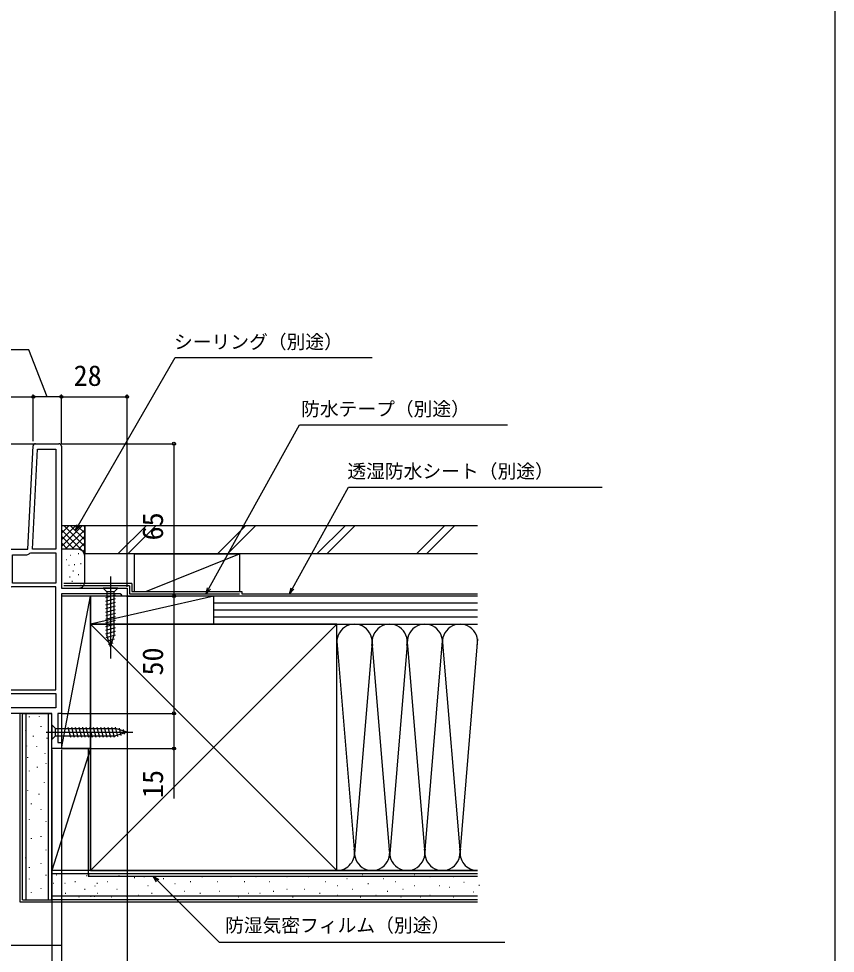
# Model space of a CAD drawing. Units: millimetres, scale not verified. Extents: x -525 to 525, y -783 to 778.
# Drawn here: x 176.8 to 525, y -569.9 to -171.4 of the extents above; entities that cross this region are included whole.
import ezdxf
from ezdxf.enums import TextEntityAlignment as Align

# ---------------------------------------------------------------- set-up
doc = ezdxf.new("R2010")
doc.units = ezdxf.units.MM
doc.header["$LTSCALE"] = 4
for name, color, linetype in [('0-2_YKK_11', 7, 'Continuous'), ('0-3_YKK_12', 2, 'Continuous'), ('0-4_YKK_13', 4, 'Continuous'), ('0-6_YKK_D', 6, 'Continuous'), ('0-7_YKK_ZWAK', 7, 'Continuous'), ('0-8_YSS_K', 3, 'Continuous'), ('0-9_YSS_KE', 3, 'Continuous')]:
    doc.layers.add(name, color=color, linetype=linetype)
doc.styles.add('ＭＳ ゴシック', font='')
doc.styles.get('ＭＳ ゴシック').set_extended_font_data('MS Gothic')

msp = doc.modelspace()

# ---------------------------------------------------------------- linework, layer by layer
at = {"layer": '0-2_YKK_11'}
msp.add_line((183.95, -352.6), (194.001, -352.6), dxfattribs=at)
for points in [[(195.001, -353.6), (195.001, -414.2), (223.001, -414.2), (223.001, -417.6), (221.101, -417.6), (220.601, -417.1), (220.101, -416.6), (195.001, -416.6), (195.001, -467.6), (193.501, -467.6), (193.501, -480.1), (195.001, -480.1), (195.001, -482.6), (191.001, -482.6), (191.001, -467.6), (139.001, -467.6), (139.001, -465.8), (141.001, -465.8), (141.001, -457.6), (144.301, -457.6)], [(166.175, -403.815), (171.801, -404.807), (171.801, -400), (166.445, -400), (165.577, -400.542), (165.001, -400.223), (165.001, -397.6), (180.643, -397.6), (182.951, -353.548)], [(192.601, -412.1), (174.201, -412.1), (174.201, -400), (179.768, -400)], [(181.636, -399.318), (181.959, -399.2), (192.601, -399.2), (192.601, -412.1)], [(192.601, -457.6), (192.601, -413.7), (173.801, -413.7), (173.456, -413.838)], [(171.601, -456.2), (171.601, -457.6), (192.601, -457.6)]]:
    msp.add_lwpolyline(points, dxfattribs=at)
for points in [[(182.645, -397.6), (184.878, -355), (192.601, -355), (192.601, -397.6)], [(192.601, -465.2), (166.601, -465.2), (166.601, -459.2), (192.601, -459.2)]]:
    msp.add_lwpolyline(points, close=True, dxfattribs=at)
for centre, radius, start, end in [((183.95, -353.6), 1, 90, 176.99997), ((194.001, -353.6), 1, 0.00001, 89.99999), ((179.768, -397.1), 2.9, 269.99999, 310.11919)]:
    msp.add_arc(centre, radius, start, end, dxfattribs=at)
at = {"layer": '0-3_YKK_12'}
msp.add_line((1.499, -352.6), (183.951, -352.6), dxfattribs=at)
at = {"layer": '0-4_YKK_13'}
for p, q in [((216.002, -409.2), (216.002, -444.2)), ((219.102, -414.2), (212.902, -414.2)), ((212.902, -414.2), (214.452, -415.75)), ((219.102, -414.2), (217.552, -415.75)), ((213.902, -418.176), (218.102, -417.051)), ((214.452, -415.75), (214.452, -434.284)), ((217.552, -415.75), (214.452, -415.75)), ((217.552, -434.284), (217.552, -415.75)), ((213.902, -419.729), (218.102, -418.604)), ((213.902, -421.282), (218.102, -420.157)), ((213.902, -422.835), (218.102, -421.71)), ((213.902, -424.388), (218.102, -423.263)), ((213.902, -425.941), (218.102, -424.816)), ((213.902, -427.494), (218.102, -426.369)), ((213.902, -429.047), (218.102, -427.921)), ((213.902, -430.6), (218.102, -429.474)), ((213.902, -432.153), (218.102, -431.027)), ((213.902, -433.706), (218.102, -432.58)), ((214.16, -435.189), (218.102, -434.133)), ((216.002, -439.2), (214.452, -434.284)), ((216.002, -439.2), (217.552, -434.284)), ((214.612, -436.621), (217.648, -435.808)), ((215.063, -438.053), (217.113, -437.504)), ((191.002, -472.5), (192.552, -474.05)), ((192.552, -474.05), (218.086, -474.05)), ((197.747, -473.5), (198.872, -477.7)), ((199.3, -473.5), (200.425, -477.7)), ((200.853, -473.5), (201.978, -477.7)), ((202.405, -473.5), (203.531, -477.7)), ((203.958, -473.5), (205.084, -477.7)), ((205.511, -473.5), (206.637, -477.7)), ((207.064, -473.5), (208.19, -477.7)), ((208.617, -473.5), (209.743, -477.7)), ((210.17, -473.5), (211.296, -477.7)), ((211.723, -473.5), (212.848, -477.7)), ((213.276, -473.5), (214.401, -477.7)), ((214.829, -473.5), (215.954, -477.7)), ((216.382, -473.5), (217.507, -477.7)), ((217.935, -473.5), (218.991, -477.441)), ((223.002, -475.6), (218.086, -474.05)), ((219.609, -473.953), (220.423, -476.989)), ((188.502, -475.6), (225.502, -475.6)), ((192.552, -477.15), (218.086, -477.15)), ((223.002, -475.6), (218.086, -477.15)), ((223.002, -475.6), (218.086, -477.15)), ((221.305, -474.488), (221.855, -476.538))]:
    msp.add_line(p, q, dxfattribs=at)
msp.add_lwpolyline([(191.002, -472.5), (191.002, -478.7), (192.552, -477.15), (192.552, -474.05)], dxfattribs=at)
at = {"layer": '0-6_YKK_D'}
for p, q in [((165.001, -332.6), (183.002, -332.6)), ((183.002, -351.6), (183.002, -331.6)), ((183.002, -350.6), (183.002, -331.6)), ((195.002, -332.6), (183.002, -332.6)), ((195.002, -352.6), (195.002, -331.6)), ((195.002, -352.6), (195.002, -331.6)), ((195.002, -332.6), (223.002, -332.6)), ((223.002, -413.7), (223.002, -331.6)), ((195.002, -352.6), (244.002, -352.6)), ((243.002, -352.6), (243.002, -417.6)), ((222.802, -417.6), (244.002, -417.6)), ((223.002, -417.9), (223.002, -627.6)), ((223.501, -417.6), (244.002, -417.6)), ((243.002, -417.6), (243.002, -467.6)), ((195.501, -467.6), (244.002, -467.6)), ((195.501, -467.6), (244.002, -467.6)), ((191.001, -483.1), (191.001, -587.6)), ((195.001, -483.1), (195, -627.601)), ((195.001, -483.1), (195.001, -607.6)), ((195.001, -483.1), (195.001, -587.6)), ((195.001, -483.1), (195.001, -627.6)), ((195.502, -482.6), (244.002, -482.6))]:
    msp.add_line(p, q, dxfattribs=at)
for points in [[(189.002, -332.6), (181.077, -312.6), (162.35, -312.6)], [(200.999, -389.629), (202.273, -387.42), (243.577, -315.819), (327.538, -315.819)], [(256.713, -416.6), (257.947, -414.368), (296.532, -344.572), (385.248, -344.572)], [(292.324, -416.6), (293.558, -414.368), (317.458, -371.134), (425.657, -371.134)], [(202.865, -387.762), (200.999, -389.629), (201.681, -387.079)], [(258.545, -414.699), (256.713, -416.6), (257.349, -414.038)], [(294.156, -414.699), (292.324, -416.6), (292.96, -414.038)], [(243.002, -467.6), (243.002, -482.6), (243.002, -503.877)], [(235.534, -539.386), (234.214, -537.1), (236.5, -538.42)], [(234.214, -537.1), (236.017, -538.903), (262.333, -565.22), (384.158, -565.22)]]:
    msp.add_lwpolyline(points, dxfattribs=at)
for centre in [(183.002, -332.6), (183.002, -332.6), (195.002, -332.6), (195.002, -332.6), (223.002, -332.6), (243.002, -352.6), (243.002, -417.6), (243.002, -417.6), (243.002, -467.6), (243.002, -467.6), (243.002, -482.6)]:
    msp.add_circle(centre, 0.637, dxfattribs=at)
at = {"layer": '0-7_YKK_ZWAK'}
msp.add_lwpolyline([(-525, -782.6), (525, -782.6), (525, 747.4)], dxfattribs=at)
at = {"layer": '0-8_YSS_K'}
for p, q in [((204.999, -387.6), (194.999, -387.6)), ((194.999, -396.458), (203.857, -387.6)), ((194.999, -393.629), (201.029, -387.6)), ((194.999, -390.801), (198.2, -387.6)), ((194.999, -387.973), (195.372, -387.6)), ((194.999, -389.286), (204.999, -399.286)), ((196.141, -387.6), (204.999, -396.458)), ((196.686, -397.6), (204.999, -389.286)), ((198.97, -387.6), (204.999, -393.629)), ((201.798, -387.6), (204.999, -390.801)), ((204.627, -387.6), (204.999, -387.973)), ((204.999, -400.6), (204.999, -387.6)), ((231.109, -387.6), (219.109, -399.6)), ((235.352, -387.6), (223.352, -399.6)), ((273.536, -387.6), (261.536, -399.6)), ((277.779, -387.6), (265.779, -399.6)), ((315.962, -387.6), (303.962, -399.6)), ((320.205, -387.6), (308.205, -399.6)), ((358.389, -387.6), (346.389, -399.6)), ((362.631, -387.6), (350.631, -399.6)), ((194.999, -392.115), (200.485, -397.6)), ((199.514, -397.6), (204.999, -392.115)), ((194.999, -394.943), (197.674, -397.618)), ((201.999, -397.6), (194.999, -397.6)), ((202.325, -397.618), (204.999, -394.943)), ((204.205, -398.566), (204.999, -397.772)), ((197, -401.926), (197.2, -401.926)), ((198.856, -400.095), (199.056, -400.095)), ((202.194, -399.428), (202.394, -399.428)), ((204.999, -411.7), (204.999, -400.6)), ((225.999, -399.6), (225.999, -415.6)), ((225.999, -399.6), (270.999, -399.6)), ((230.999, -415.6), (270.999, -399.6)), ((270.999, -399.6), (270.999, -415.6)), ((198.189, -404.435), (198.389, -404.435)), ((200.525, -404.101), (200.725, -404.101)), ((203.196, -403.767), (203.396, -403.767)), ((198.522, -409.442), (198.722, -409.442)), ((199.922, -406.894), (200.122, -406.894)), ((202.194, -408.441), (202.394, -408.441)), ((195.299, -414.2), (201.999, -414.2)), ((196.539, -412.051), (196.739, -412.051)), ((199.544, -411.22), (199.744, -411.22)), ((200.191, -413.114), (200.391, -413.114)), ((203.196, -412.282), (203.396, -412.282)), ((194.999, -482.6), (207.499, -417.6)), ((259.999, -417.6), (207.499, -429.6)), ((270.999, -417.6), (225.999, -417.6)), ((259.999, -429.6), (259.999, -417.6)), ((372.493, -417.6), (259.999, -417.6)), ((372.493, -420.6), (259.999, -420.6)), ((372.493, -423.6), (259.999, -423.6)), ((207.502, -534.6), (312.502, -429.6)), ((207.502, -429.6), (312.502, -534.6)), ((372.493, -426.6), (259.999, -426.6)), ((259.999, -429.6), (372.493, -429.6)), ((312.502, -429.6), (372.496, -429.6)), ((312.508, -436.794), (319.844, -525.568)), ((342.392, -438.045), (335.002, -527.481)), ((350.002, -527.481), (357.503, -436.707)), ((357.577, -437.632), (365.002, -527.481)), ((365.002, -527.481), (372.579, -435.782)), ((327.344, -438.632), (320.002, -527.481)), ((335.002, -527.481), (327.66, -438.632)), ((342.663, -438.665), (350.002, -527.481)), ((177.501, -548.1), (177.501, -467.6)), ((180.001, -547.1), (180.001, -467.6)), ((181.342, -469.019), (181.342, -469.219)), ((185.553, -468.792), (185.553, -468.992)), ((189.501, -547.1), (189.501, -467.6)), ((186.287, -473.14), (186.287, -473.34)), ((179.694, -474.788), (179.694, -474.988)), ((182.991, -477.261), (182.991, -477.461)), ((188.782, -478.082), (188.782, -478.282)), ((180.097, -481.4), (180.097, -481.6)), ((184.384, -481.59), (184.384, -481.79)), ((191.001, -534.6), (191.001, -482.151)), ((188.002, -484.708), (188.002, -484.908)), ((207.502, -482.6), (191.001, -482.6)), ((207.502, -482.6), (191.001, -534.6)), ((207.502, -534.6), (207.502, -482.6)), ((180.518, -486.326), (180.518, -486.526)), ((188.436, -488.799), (188.436, -488.999)), ((181.342, -492.095), (181.342, -492.295)), ((184.639, -490.447), (184.639, -490.647)), ((187.611, -497.04), (187.611, -497.24)), ((180.518, -500.337), (180.518, -500.537)), ((185.463, -501.985), (185.463, -502.185)), ((182.167, -506.106), (182.167, -506.306)), ((186.287, -508.579), (186.287, -508.779)), ((181.342, -512.699), (181.342, -512.899)), ((188.436, -513.524), (188.436, -513.724)), ((182.167, -520.872), (182.167, -521.072)), ((186.287, -520.048), (186.287, -520.248)), ((188.436, -525.817), (188.436, -526.017)), ((179.694, -529.114), (179.694, -529.314)), ((181.342, -533.235), (181.342, -533.435)), ((186.287, -531.586), (186.287, -531.786)), ((188.436, -536.531), (188.436, -536.731)), ((207.502, -534.6), (191.001, -534.6)), ((372.496, -536.1), (191.001, -536.1)), ((192.912, -536.43), (193.112, -536.43)), ((205.71, -536.819), (205.91, -536.819)), ((206.685, -536.43), (206.885, -536.43)), ((219.483, -536.819), (219.683, -536.819)), ((226.109, -537.599), (226.309, -537.599)), ((230.2, -537.166), (230.4, -537.166)), ((238.442, -537.99), (238.642, -537.99)), ((254.925, -537.166), (255.125, -537.166)), ((267.219, -537.166), (267.419, -537.166)), ((277.933, -537.166), (278.133, -537.166)), ((291.119, -537.166), (291.319, -537.166)), ((300.185, -537.166), (300.385, -537.166)), ((312.502, -534.6), (372.496, -534.6)), ((316.668, -537.99), (316.868, -537.99)), ((323.262, -536.342), (323.462, -536.342)), ((332.327, -537.99), (332.527, -537.99)), ((345.514, -536.342), (345.714, -536.342)), ((352.107, -537.166), (352.307, -537.166)), ((361.997, -537.166), (362.197, -537.166)), ((181.342, -538.18), (181.342, -538.38)), ((191.618, -540.048), (191.818, -540.048)), ((196.42, -540.048), (196.62, -540.048)), ((200.768, -539.314), (200.968, -539.314)), ((209.218, -541.217), (209.418, -541.217)), ((210.193, -540.048), (210.393, -540.048)), ((214.541, -539.314), (214.741, -539.314)), ((222.991, -541.217), (223.191, -541.217)), ((231.848, -540.962), (232.048, -540.962)), ((243.387, -540.138), (243.587, -540.138)), ((249.98, -539.314), (250.18, -539.314)), ((261.45, -539.314), (261.65, -539.314)), ((272.988, -539.314), (273.188, -539.314)), ((283.702, -539.314), (283.902, -539.314)), ((307.603, -539.314), (307.803, -539.314)), ((312.547, -540.962), (312.747, -540.962)), ((325.734, -540.138), (325.934, -540.138)), ((337.272, -539.314), (337.472, -539.314)), ((345.514, -540.962), (345.714, -540.962)), ((356.228, -540.962), (356.428, -540.962)), ((360.349, -541.787), (360.549, -541.787)), ((366.621, -539.654), (366.821, -539.654)), ((373.048, -540.823), (373.248, -540.823)), ((182.167, -543.949), (182.167, -544.149)), ((186.287, -542.301), (186.287, -542.501)), ((372.496, -545.6), (191.001, -545.6)), ((196.647, -544.259), (196.847, -544.259)), ((202.417, -545.907), (202.617, -545.907)), ((204.889, -542.611), (205.089, -542.611)), ((207.465, -545.505), (207.665, -545.505)), ((209.028, -545.505), (209.228, -545.505)), ((210.42, -544.259), (210.62, -544.259)), ((216.189, -545.907), (216.389, -545.907)), ((218.662, -542.611), (218.862, -542.611)), ((222.801, -545.505), (223.001, -545.505)), ((227.728, -545.083), (227.928, -545.083)), ((233.497, -544.259), (233.697, -544.259)), ((241.738, -545.083), (241.938, -545.083)), ((247.508, -543.435), (247.708, -543.435)), ((254.101, -544.259), (254.301, -544.259)), ((262.274, -543.435), (262.474, -543.435)), ((270.515, -545.907), (270.715, -545.907)), ((274.636, -544.259), (274.836, -544.259)), ((279.581, -544.259), (279.781, -544.259)), ((285.35, -543.435), (285.55, -543.435)), ((291.119, -542.611), (291.319, -542.611)), ((293.592, -545.907), (293.792, -545.907)), ((298.537, -542.611), (298.737, -542.611)), ((305.13, -544.259), (305.33, -544.259)), ((312.547, -545.083), (312.747, -545.083)), ((319.141, -542.611), (319.341, -542.611)), ((322.437, -545.907), (322.637, -545.907)), ((329.031, -545.083), (329.231, -545.083)), ((333.976, -543.435), (334.176, -543.435)), ((339.745, -545.907), (339.945, -545.907)), ((340.569, -542.611), (340.769, -542.611)), ((347.986, -545.907), (348.186, -545.907)), ((352.107, -545.083), (352.307, -545.083)), ((361.997, -545.907), (362.197, -545.907)), ((370.711, -543.744), (370.911, -543.744)), ((372.496, -548.1), (177.501, -548.1)), ((195.002, -547.1), (195.002, -566.6)), ((195.002, -566.6), (1.499, -566.6))]:
    msp.add_line(p, q, dxfattribs=at)
for points in [[(207.499, -482.6), (207.499, -417.6), (194.999, -417.6), (194.999, -482.6)], [(259.999, -429.6), (259.999, -417.6), (207.499, -417.6), (207.499, -429.6)]]:
    msp.add_lwpolyline(points, close=True, dxfattribs=at)
for centre, radius, start, end in [((201.999, -400.6), 3, 360, 90), ((202.392, -411.621), 2.609, 261.34878, 358.26236), ((320.002, -437.1), 7.5, 348.21668, 191.78379), ((335.002, -437.1), 7.5, 348.21668, 191.78379), ((350.002, -437.1), 7.5, 348.21668, 191.78379), ((365.002, -437.1), 7.5, 348.21644, 191.78379), ((312.502, -527.1), 7.5, 270, 11.78353), ((327.502, -527.1), 7.5, 168.21646, 11.78353), ((342.502, -527.1), 7.5, 168.21646, 11.78353), ((357.502, -527.1), 7.5, 168.21646, 11.78353), ((372.502, -527.1), 7.5, 168.21646, 269.9524)]:
    msp.add_arc(centre, radius, start, end, dxfattribs=at)
at = {"layer": '0-9_YSS_KE'}
for p, q in [((372.493, -399.6), (204.999, -399.6)), ((224.999, -412.2), (195.999, -412.2)), ((223.999, -413.2), (195.999, -413.2)), ((271.999, -415.6), (271.999, -416.6)), ((271.999, -416.6), (372.493, -416.6)), ((312.502, -443.565), (312.502, -429.6)), ((312.502, -534.6), (312.502, -437.1)), ((178.501, -547.1), (178.501, -467.6)), ((178.501, -467.6), (191.001, -467.6)), ((191.001, -547.1), (191.001, -467.6)), ((206.502, -482.6), (206.502, -537.1)), ((372.496, -534.6), (191.001, -534.6)), ((191.001, -547.1), (191.001, -534.6)), ((206.502, -537.1), (372.496, -537.1)), ((178.501, -547.1), (191.001, -547.1)), ((372.496, -547.1), (191.001, -547.1))]:
    msp.add_line(p, q, dxfattribs=at)
for points in [[(372.493, -387.6), (204.999, -387.6), (204.999, -399.6)], [(223.999, -413.2), (223.999, -416.6), (270.999, -416.6)], [(224.999, -412.2), (224.999, -415.6), (271.999, -415.6)], [(312.502, -429.6), (207.502, -429.6), (207.502, -534.6), (312.502, -534.6)]]:
    msp.add_lwpolyline(points, dxfattribs=at)

# ---------------------------------------------------------------- texts
at = {"layer": '0-6_YKK_D', "style": 'ＭＳ ゴシック'}
for s, height, p in [('シーリング（別途）', 5.865, (243.032, -313.865)), ('28', 8.798, (200.24, -330.6)), ('防水テープ（別途）', 5.865, (297.216, -342.481)), ('透湿防水シート（別途）', 5.865, (316.958, -369.043)), ('防湿気密フィルム（別途）', 5.865, (264.793, -562.674))]:
    msp.add_text(s, height=height, dxfattribs=at).set_placement(p, align=Align.BOTTOM_LEFT)
for s, p in [('65', (241.002, -393.861)), ('50', (241.002, -451.464)), ('15', (241.002, -503.718))]:
    msp.add_text(s, height=8.798, rotation=90, dxfattribs=at).set_placement(p, align=Align.BOTTOM_LEFT)

doc.saveas('drawing.dxf')
